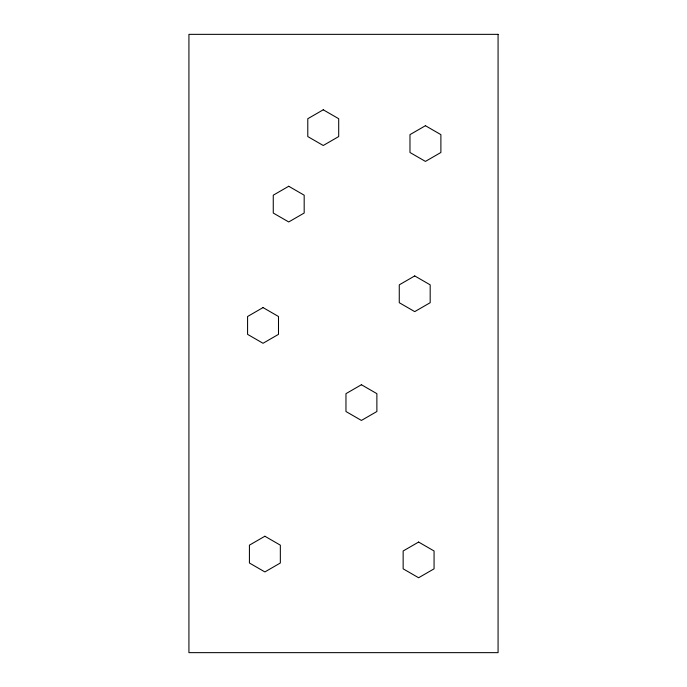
<?xml version="1.0" encoding="UTF-8"?>
<svg xmlns="http://www.w3.org/2000/svg" width="687" height="687" viewBox="0 0 687 687"><rect width="100%" height="100%" fill="white"/><g stroke="black" fill="none" stroke-linecap="round" stroke-linejoin="round"><path stroke-width="1.03" d="M323.242 109.791L307.785 118.722L307.785 136.567L323.242 145.489L338.7 136.567L338.7 118.722L323.242 109.791M288.72 186.263L273.263 195.194L273.263 213.039L288.72 221.961L304.178 213.039L304.178 195.194L288.72 186.263M425.433 125.712L409.976 134.635L409.976 152.488L425.433 161.411L440.891 152.488L440.891 134.635L425.433 125.712M263.035 307.578L247.578 316.501L247.578 334.354L263.035 343.277L278.493 334.354L278.493 316.501L263.035 307.578M414.725 275.925L399.267 284.856L399.267 302.701L414.725 311.623L430.182 302.701L430.182 284.856L414.725 275.925M361.422 384.737L345.965 393.66L345.965 411.513L361.422 420.435L376.88 411.513L376.88 393.66L361.422 384.737M264.881 536.238L249.424 545.16L249.424 563.005L264.881 571.936L280.339 563.005L280.339 545.16L264.881 536.238M418.606 542.06L403.149 550.983L403.149 568.827L418.606 577.75L434.064 568.827L434.064 550.983L418.606 542.06M498.075 34.35L188.925 34.35L188.925 652.65L498.075 652.65L498.075 34.35"/></g></svg>
